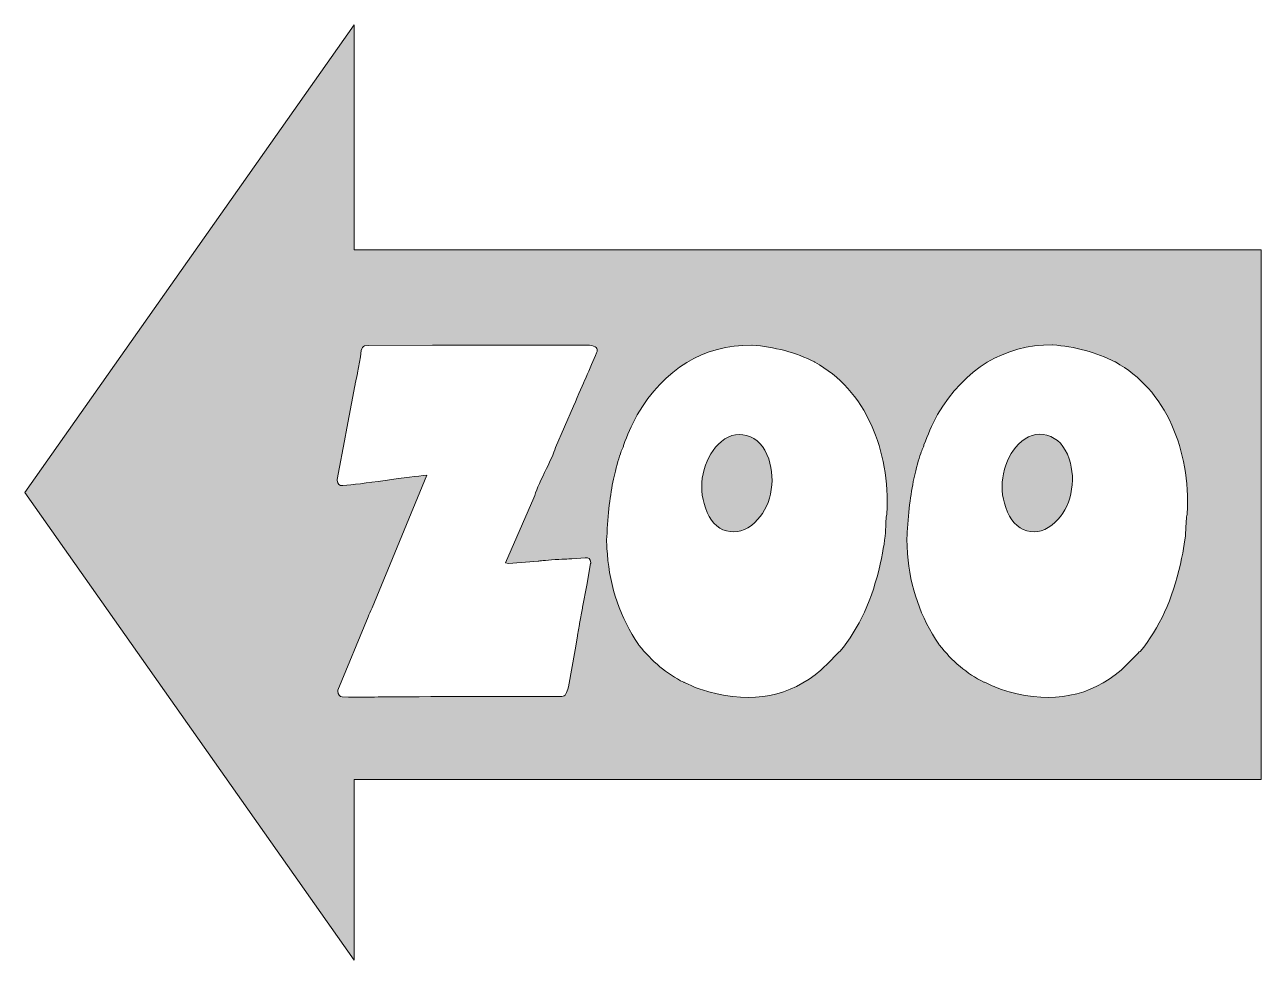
# Model space of a CAD drawing. Header units: inches. Extents: x 0 to 102, y 0 to 77.
import ezdxf

# ---------------------------------------------------------------- set-up
doc = ezdxf.new("R2010")
doc.units = ezdxf.units.IN
doc.header["$MEASUREMENT"] = 0
doc.layers.add('Layer 1', color=7, linetype='Continuous')

msp = doc.modelspace()

# ---------------------------------------------------------------- hatches: boundary and pattern name
at = {"layer": 'Layer 1', "true_color": 0xccca63}
h = msp.add_hatch(color=53, dxfattribs=at)
h.dxf.hatch_style = 2
h.paths.add_polyline_path([(27.07, 58.38), (27.07, 76.87), (0, 38.44), (27.07, 0), (27.07, 14.84), (101.6, 14.84), (101.6, 58.38)])
edge = h.paths.add_edge_path()
edge.add_spline(control_points=[(46.98, 49.92), (46.73, 49.32), (46.43, 48.62), (46.1, 47.84), (45.86, 47.34), (45.52, 46.56), (45.09, 45.52), (45.09, 45.52), (43.61, 42.13), (43.61, 42.13), (43.46, 41.66), (43.16, 40.98), (42.72, 40.09), (42.28, 39.19), (41.99, 38.5), (41.84, 38), (41.84, 38), (39.5, 32.65), (39.5, 32.65), (39.5, 32.65), (39.74, 32.6), (39.74, 32.6), (39.74, 32.6), (42.19, 32.8), (42.19, 32.8), (42.28, 32.81), (42.75, 32.85), (43.59, 32.92), (44.4, 32.96), (44.86, 32.99), (44.95, 32.99), (44.95, 32.99), (46.04, 33.08), (46.04, 33.08), (46.33, 33.11), (46.49, 32.97), (46.51, 32.67), (46.51, 32.64), (46.5, 32.62), (46.48, 32.59), (46.48, 32.59), (46.19, 30.82), (46.19, 30.82), (46.19, 30.82), (45.83, 29.01), (45.83, 29.01), (45.83, 29.01), (45.84, 28.93), (45.84, 28.93), (45.84, 28.93), (45.58, 27.66), (45.58, 27.66), (45.58, 27.66), (45.59, 27.59), (45.59, 27.59), (45.59, 27.59), (45.41, 26.7), (45.41, 26.7), (45.41, 26.7), (45.41, 26.63), (45.41, 26.63), (45.41, 26.63), (45.22, 25.51), (45.22, 25.51), (45.22, 25.51), (44.67, 22.47), (44.67, 22.47), (44.57, 21.95), (44.39, 21.69), (44.14, 21.67), (44.19, 21.67), (43.55, 21.67), (42.23, 21.66), (39.36, 21.67), (35.06, 21.67), (29.34, 21.65), (28.61, 21.61), (27.53, 21.61), (26.09, 21.64), (25.86, 21.67), (25.74, 21.83), (25.72, 22.1), (25.72, 22.1), (25.72, 22.18), (25.72, 22.18), (25.72, 22.18), (28.21, 28.23), (28.21, 28.23), (28.29, 28.41), (28.4, 28.66), (28.54, 28.97), (28.54, 28.97), (33.03, 39.85), (33.03, 39.85), (32.28, 39.79), (31.14, 39.65), (29.61, 39.43), (28.07, 39.21), (26.92, 39.07), (26.15, 39.01), (25.85, 38.98), (25.7, 39.12), (25.68, 39.42), (25.68, 39.42), (25.67, 39.5), (25.67, 39.5), (25.67, 39.5), (26.35, 43.12), (26.35, 43.12), (26.35, 43.12), (26.37, 43.27), (26.37, 43.27), (26.37, 43.27), (27.13, 47.2), (27.13, 47.2), (27.15, 47.26), (27.16, 47.31), (27.16, 47.36), (27.16, 47.36), (27.34, 48.21), (27.34, 48.21), (27.34, 48.21), (27.33, 48.28), (27.33, 48.28), (27.33, 48.28), (27.59, 49.59), (27.59, 49.59), (27.59, 49.59), (27.65, 50.09), (27.65, 50.09), (27.71, 50.3), (27.8, 50.43), (27.93, 50.49), (27.93, 50.49), (28.24, 50.52), (28.24, 50.52), (28.24, 50.52), (33.5, 50.54), (33.5, 50.54), (33.5, 50.54), (45.95, 50.55), (45.95, 50.55), (46.65, 50.56), (47.01, 50.44), (47.03, 50.19), (47.04, 50.06), (47.02, 49.97), (46.98, 49.92)], knot_values=[0, 0, 0, 0, 1, 1, 1, 2, 2, 2, 3, 3, 3, 4, 4, 4, 5, 5, 5, 6, 6, 6, 7, 7, 7, 8, 8, 8, 9, 9, 9, 10, 10, 10, 11, 11, 11, 12, 12, 12, 13, 13, 13, 14, 14, 14, 15, 15, 15, 16, 16, 16, 17, 17, 17, 18, 18, 18, 19, 19, 19, 20, 20, 20, 21, 21, 21, 22, 22, 22, 23, 23, 23, 24, 24, 24, 25, 25, 25, 26, 26, 26, 27, 27, 27, 28, 28, 28, 29, 29, 29, 30, 30, 30, 31, 31, 31, 32, 32, 32, 33, 33, 33, 34, 34, 34, 35, 35, 35, 36, 36, 36, 37, 37, 37, 38, 38, 38, 39, 39, 39, 40, 40, 40, 41, 41, 41, 42, 42, 42, 43, 43, 43, 44, 44, 44, 45, 45, 45, 46, 46, 46, 47, 47, 47, 48, 48, 48, 49, 49, 49, 49], degree=3, periodic=1)
edge = h.paths.add_edge_path()
edge.add_spline(control_points=[(70.84, 36.69), (70.79, 36.57), (70.76, 36.13), (70.73, 35.36), (70.71, 34.74), (70.56, 33.81), (70.29, 32.56), (69.66, 29.7), (68.56, 27.3), (66.98, 25.36), (66.98, 25.36), (66.91, 25.34), (66.91, 25.34), (66.6, 25.01), (66.11, 24.51), (65.42, 23.84), (62.88, 21.67), (59.82, 21.07), (56.22, 22.05), (55.73, 22.18), (55.27, 22.34), (54.82, 22.54), (54.69, 22.6), (54.48, 22.7), (54.18, 22.83), (54.18, 22.83), (54.15, 22.84), (54.15, 22.84), (52.75, 23.53), (51.53, 24.55), (50.47, 25.9), (50.47, 25.9), (50.44, 25.94), (50.44, 25.94), (48.94, 28.14), (48.08, 30.62), (47.87, 33.37), (47.82, 34.01), (47.8, 34.46), (47.82, 34.75), (47.82, 34.75), (47.83, 34.78), (47.83, 34.78), (47.92, 36.68), (48.1, 38.26), (48.38, 39.54), (48.58, 40.44), (48.77, 41.13), (48.94, 41.6), (48.95, 41.65), (48.99, 41.76), (49.07, 41.94), (49.14, 42.11), (49.19, 42.24), (49.2, 42.31), (49.51, 43.16), (49.85, 43.94), (50.24, 44.64), (50.28, 44.73), (50.31, 44.79), (50.31, 44.81), (52.6, 48.63), (55.75, 50.54), (59.75, 50.55), (59.75, 50.55), (59.78, 50.54), (59.78, 50.54), (60.66, 50.48), (61.55, 50.33), (62.46, 50.09), (63.32, 49.86), (64.13, 49.55), (64.88, 49.16), (64.88, 49.16), (64.92, 49.15), (64.92, 49.15), (66.98, 48), (68.53, 46.27), (69.57, 43.96), (70.54, 41.8), (70.97, 39.38), (70.84, 36.69)], knot_values=[0, 0, 0, 0, 1, 1, 1, 2, 2, 2, 3, 3, 3, 4, 4, 4, 5, 5, 5, 6, 6, 6, 7, 7, 7, 8, 8, 8, 9, 9, 9, 10, 10, 10, 11, 11, 11, 12, 12, 12, 13, 13, 13, 14, 14, 14, 15, 15, 15, 16, 16, 16, 17, 17, 17, 18, 18, 18, 19, 19, 19, 20, 20, 20, 21, 21, 21, 22, 22, 22, 23, 23, 23, 24, 24, 24, 25, 25, 25, 26, 26, 26, 27, 27, 27, 27], degree=3, periodic=1)
edge = h.paths.add_edge_path()
edge.add_spline(control_points=[(95.52, 36.69), (95.47, 36.58), (95.43, 36.13), (95.4, 35.36), (95.38, 34.75), (95.24, 33.81), (94.96, 32.56), (94.33, 29.7), (93.22, 27.3), (91.65, 25.37), (91.65, 25.37), (91.58, 25.35), (91.58, 25.35), (91.27, 25.01), (90.77, 24.51), (90.09, 23.84), (87.55, 21.68), (84.48, 21.08), (80.88, 22.06), (80.4, 22.19), (79.93, 22.36), (79.48, 22.56), (79.36, 22.62), (79.14, 22.72), (78.85, 22.85), (78.85, 22.85), (78.81, 22.86), (78.81, 22.86), (77.42, 23.55), (76.2, 24.57), (75.14, 25.92), (75.14, 25.92), (75.11, 25.96), (75.11, 25.96), (73.61, 28.16), (72.75, 30.64), (72.54, 33.4), (72.49, 34.03), (72.48, 34.49), (72.49, 34.77), (72.49, 34.77), (72.5, 34.81), (72.5, 34.81), (72.59, 36.71), (72.78, 38.29), (73.06, 39.57), (73.26, 40.47), (73.45, 41.16), (73.62, 41.63), (73.63, 41.68), (73.68, 41.79), (73.75, 41.97), (73.82, 42.14), (73.87, 42.27), (73.88, 42.34), (74.19, 43.19), (74.54, 43.97), (74.92, 44.67), (74.97, 44.76), (74.99, 44.81), (75, 44.84), (77.29, 48.66), (80.44, 50.56), (84.44, 50.57), (84.44, 50.57), (84.47, 50.56), (84.47, 50.56), (85.35, 50.5), (86.24, 50.35), (87.15, 50.1), (88.01, 49.87), (88.82, 49.56), (89.57, 49.17), (89.57, 49.17), (89.61, 49.16), (89.61, 49.16), (91.67, 48.01), (93.21, 46.28), (94.25, 43.97), (95.22, 41.81), (95.65, 39.39), (95.52, 36.69)], knot_values=[0, 0, 0, 0, 1, 1, 1, 2, 2, 2, 3, 3, 3, 4, 4, 4, 5, 5, 5, 6, 6, 6, 7, 7, 7, 8, 8, 8, 9, 9, 9, 10, 10, 10, 11, 11, 11, 12, 12, 12, 13, 13, 13, 14, 14, 14, 15, 15, 15, 16, 16, 16, 17, 17, 17, 18, 18, 18, 19, 19, 19, 20, 20, 20, 21, 21, 21, 22, 22, 22, 23, 23, 23, 24, 24, 24, 25, 25, 25, 26, 26, 26, 27, 27, 27, 27], degree=3, periodic=1)
h = msp.add_hatch(color=53, dxfattribs=at)
h.dxf.hatch_style = 2
edge = h.paths.add_edge_path()
edge.add_spline(control_points=[(59.31, 43.12), (58.47, 43.35), (57.69, 43.1), (56.97, 42.39), (56.37, 41.77), (55.96, 40.96), (55.74, 39.96), (55.53, 39.03), (55.6, 38.1), (55.93, 37.18), (56.29, 36.13), (56.86, 35.49), (57.66, 35.28), (58.47, 35.06), (59.25, 35.29), (59.98, 35.97), (60.63, 36.57), (61.06, 37.35), (61.27, 38.31), (61.49, 39.31), (61.44, 40.27), (61.13, 41.19), (60.78, 42.24), (60.17, 42.89), (59.31, 43.12)], knot_values=[0, 0, 0, 0, 1, 1, 1, 2, 2, 2, 3, 3, 3, 4, 4, 4, 5, 5, 5, 6, 6, 6, 7, 7, 7, 8, 8, 8, 8], degree=3, periodic=1)
h = msp.add_hatch(color=53, dxfattribs=at)
h.dxf.hatch_style = 2
edge = h.paths.add_edge_path()
edge.add_spline(control_points=[(83.99, 43.14), (83.15, 43.36), (82.37, 43.12), (81.66, 42.41), (81.05, 41.79), (80.64, 40.98), (80.42, 39.98), (80.21, 39.05), (80.28, 38.12), (80.61, 37.2), (80.96, 36.15), (81.54, 35.51), (82.33, 35.29), (83.15, 35.07), (83.92, 35.3), (84.66, 35.99), (85.31, 36.59), (85.74, 37.37), (85.95, 38.32), (86.17, 39.33), (86.12, 40.29), (85.81, 41.2), (85.46, 42.26), (84.85, 42.9), (83.99, 43.14)], knot_values=[0, 0, 0, 0, 1, 1, 1, 2, 2, 2, 3, 3, 3, 4, 4, 4, 5, 5, 5, 6, 6, 6, 7, 7, 7, 8, 8, 8, 8], degree=3, periodic=1)

# ---------------------------------------------------------------- linework, layer by layer
at = {"layer": 'Layer 1', "lineweight": 0}
msp.add_lwpolyline([(27.07, 58.38), (27.07, 76.87), (0, 38.44), (27.07, 0), (27.07, 14.84), (101.6, 14.84), (101.6, 58.38), (27.07, 58.38)], dxfattribs=at)
for points, knots in [([(46.98, 49.92), (46.73, 49.32), (46.43, 48.62), (46.1, 47.84), (45.86, 47.34), (45.52, 46.56), (45.09, 45.52), (45.09, 45.52), (43.61, 42.13), (43.61, 42.13), (43.46, 41.66), (43.16, 40.98), (42.72, 40.09), (42.28, 39.19), (41.99, 38.5), (41.84, 38), (41.84, 38), (39.5, 32.65), (39.5, 32.65), (39.5, 32.65), (39.74, 32.6), (39.74, 32.6), (39.74, 32.6), (42.19, 32.8), (42.19, 32.8), (42.28, 32.81), (42.75, 32.85), (43.59, 32.92), (44.4, 32.96), (44.86, 32.99), (44.95, 32.99), (44.95, 32.99), (46.04, 33.08), (46.04, 33.08), (46.33, 33.11), (46.49, 32.97), (46.51, 32.67), (46.51, 32.64), (46.5, 32.62), (46.48, 32.59), (46.48, 32.59), (46.19, 30.82), (46.19, 30.82), (46.19, 30.82), (45.83, 29.01), (45.83, 29.01), (45.83, 29.01), (45.84, 28.93), (45.84, 28.93), (45.84, 28.93), (45.58, 27.66), (45.58, 27.66), (45.58, 27.66), (45.59, 27.59), (45.59, 27.59), (45.59, 27.59), (45.41, 26.7), (45.41, 26.7), (45.41, 26.7), (45.41, 26.63), (45.41, 26.63), (45.41, 26.63), (45.22, 25.51), (45.22, 25.51), (45.22, 25.51), (44.67, 22.47), (44.67, 22.47), (44.57, 21.95), (44.39, 21.69), (44.14, 21.67), (44.19, 21.67), (43.55, 21.67), (42.23, 21.66), (39.36, 21.67), (35.06, 21.67), (29.34, 21.65), (28.61, 21.61), (27.53, 21.61), (26.09, 21.64), (25.86, 21.67), (25.74, 21.83), (25.72, 22.1), (25.72, 22.1), (25.72, 22.18), (25.72, 22.18), (25.72, 22.18), (28.21, 28.23), (28.21, 28.23), (28.29, 28.41), (28.4, 28.66), (28.54, 28.97), (28.54, 28.97), (33.03, 39.85), (33.03, 39.85), (32.28, 39.79), (31.14, 39.65), (29.61, 39.43), (28.07, 39.21), (26.92, 39.07), (26.15, 39.01), (25.85, 38.98), (25.7, 39.12), (25.68, 39.42), (25.68, 39.42), (25.67, 39.5), (25.67, 39.5), (25.67, 39.5), (26.35, 43.12), (26.35, 43.12), (26.35, 43.12), (26.37, 43.27), (26.37, 43.27), (26.37, 43.27), (27.13, 47.2), (27.13, 47.2), (27.15, 47.26), (27.16, 47.31), (27.16, 47.36), (27.16, 47.36), (27.34, 48.21), (27.34, 48.21), (27.34, 48.21), (27.33, 48.28), (27.33, 48.28), (27.33, 48.28), (27.59, 49.59), (27.59, 49.59), (27.59, 49.59), (27.65, 50.09), (27.65, 50.09), (27.71, 50.3), (27.8, 50.43), (27.93, 50.49), (27.93, 50.49), (28.24, 50.52), (28.24, 50.52), (28.24, 50.52), (33.5, 50.54), (33.5, 50.54), (33.5, 50.54), (45.95, 50.55), (45.95, 50.55), (46.65, 50.56), (47.01, 50.44), (47.03, 50.19), (47.04, 50.06), (47.02, 49.97), (46.98, 49.92)], [0, 0, 0, 0, 1, 1, 1, 2, 2, 2, 3, 3, 3, 4, 4, 4, 5, 5, 5, 6, 6, 6, 7, 7, 7, 8, 8, 8, 9, 9, 9, 10, 10, 10, 11, 11, 11, 12, 12, 12, 13, 13, 13, 14, 14, 14, 15, 15, 15, 16, 16, 16, 17, 17, 17, 18, 18, 18, 19, 19, 19, 20, 20, 20, 21, 21, 21, 22, 22, 22, 23, 23, 23, 24, 24, 24, 25, 25, 25, 26, 26, 26, 27, 27, 27, 28, 28, 28, 29, 29, 29, 30, 30, 30, 31, 31, 31, 32, 32, 32, 33, 33, 33, 34, 34, 34, 35, 35, 35, 36, 36, 36, 37, 37, 37, 38, 38, 38, 39, 39, 39, 40, 40, 40, 41, 41, 41, 42, 42, 42, 43, 43, 43, 44, 44, 44, 45, 45, 45, 46, 46, 46, 47, 47, 47, 48, 48, 48, 49, 49, 49, 49]), ([(70.84, 36.69), (70.79, 36.57), (70.76, 36.13), (70.73, 35.36), (70.71, 34.74), (70.56, 33.81), (70.29, 32.56), (69.66, 29.7), (68.56, 27.3), (66.98, 25.36), (66.98, 25.36), (66.91, 25.34), (66.91, 25.34), (66.6, 25.01), (66.11, 24.51), (65.42, 23.84), (62.88, 21.67), (59.82, 21.07), (56.22, 22.05), (55.73, 22.18), (55.27, 22.34), (54.82, 22.54), (54.69, 22.6), (54.48, 22.7), (54.18, 22.83), (54.18, 22.83), (54.15, 22.84), (54.15, 22.84), (52.75, 23.53), (51.53, 24.55), (50.47, 25.9), (50.47, 25.9), (50.44, 25.94), (50.44, 25.94), (48.94, 28.14), (48.08, 30.62), (47.87, 33.37), (47.82, 34.01), (47.8, 34.46), (47.82, 34.75), (47.82, 34.75), (47.83, 34.78), (47.83, 34.78), (47.92, 36.68), (48.1, 38.26), (48.38, 39.54), (48.58, 40.44), (48.77, 41.13), (48.94, 41.6), (48.95, 41.65), (48.99, 41.76), (49.07, 41.94), (49.14, 42.11), (49.19, 42.24), (49.2, 42.31), (49.51, 43.16), (49.85, 43.94), (50.24, 44.64), (50.28, 44.73), (50.31, 44.79), (50.31, 44.81), (52.6, 48.63), (55.75, 50.54), (59.75, 50.55), (59.75, 50.55), (59.78, 50.54), (59.78, 50.54), (60.66, 50.48), (61.55, 50.33), (62.46, 50.09), (63.32, 49.86), (64.13, 49.55), (64.88, 49.16), (64.88, 49.16), (64.92, 49.15), (64.92, 49.15), (66.98, 48), (68.53, 46.27), (69.57, 43.96), (70.54, 41.8), (70.97, 39.38), (70.84, 36.69)], [0, 0, 0, 0, 1, 1, 1, 2, 2, 2, 3, 3, 3, 4, 4, 4, 5, 5, 5, 6, 6, 6, 7, 7, 7, 8, 8, 8, 9, 9, 9, 10, 10, 10, 11, 11, 11, 12, 12, 12, 13, 13, 13, 14, 14, 14, 15, 15, 15, 16, 16, 16, 17, 17, 17, 18, 18, 18, 19, 19, 19, 20, 20, 20, 21, 21, 21, 22, 22, 22, 23, 23, 23, 24, 24, 24, 25, 25, 25, 26, 26, 26, 27, 27, 27, 27]), ([(95.52, 36.69), (95.47, 36.58), (95.43, 36.13), (95.4, 35.36), (95.38, 34.75), (95.24, 33.81), (94.96, 32.56), (94.33, 29.7), (93.22, 27.3), (91.65, 25.37), (91.65, 25.37), (91.58, 25.35), (91.58, 25.35), (91.27, 25.01), (90.77, 24.51), (90.09, 23.84), (87.55, 21.68), (84.48, 21.08), (80.88, 22.06), (80.4, 22.19), (79.93, 22.36), (79.48, 22.56), (79.36, 22.62), (79.14, 22.72), (78.85, 22.85), (78.85, 22.85), (78.81, 22.86), (78.81, 22.86), (77.42, 23.55), (76.2, 24.57), (75.14, 25.92), (75.14, 25.92), (75.11, 25.96), (75.11, 25.96), (73.61, 28.16), (72.75, 30.64), (72.54, 33.4), (72.49, 34.03), (72.48, 34.49), (72.49, 34.77), (72.49, 34.77), (72.5, 34.81), (72.5, 34.81), (72.59, 36.71), (72.78, 38.29), (73.06, 39.57), (73.26, 40.47), (73.45, 41.16), (73.62, 41.63), (73.63, 41.68), (73.68, 41.79), (73.75, 41.97), (73.82, 42.14), (73.87, 42.27), (73.88, 42.34), (74.19, 43.19), (74.54, 43.97), (74.92, 44.67), (74.97, 44.76), (74.99, 44.81), (75, 44.84), (77.29, 48.66), (80.44, 50.56), (84.44, 50.57), (84.44, 50.57), (84.47, 50.56), (84.47, 50.56), (85.35, 50.5), (86.24, 50.35), (87.15, 50.1), (88.01, 49.87), (88.82, 49.56), (89.57, 49.17), (89.57, 49.17), (89.61, 49.16), (89.61, 49.16), (91.67, 48.01), (93.21, 46.28), (94.25, 43.97), (95.22, 41.81), (95.65, 39.39), (95.52, 36.69)], [0, 0, 0, 0, 1, 1, 1, 2, 2, 2, 3, 3, 3, 4, 4, 4, 5, 5, 5, 6, 6, 6, 7, 7, 7, 8, 8, 8, 9, 9, 9, 10, 10, 10, 11, 11, 11, 12, 12, 12, 13, 13, 13, 14, 14, 14, 15, 15, 15, 16, 16, 16, 17, 17, 17, 18, 18, 18, 19, 19, 19, 20, 20, 20, 21, 21, 21, 22, 22, 22, 23, 23, 23, 24, 24, 24, 25, 25, 25, 26, 26, 26, 27, 27, 27, 27]), ([(59.31, 43.12), (58.47, 43.35), (57.69, 43.1), (56.97, 42.39), (56.37, 41.77), (55.96, 40.96), (55.74, 39.96), (55.53, 39.03), (55.6, 38.1), (55.93, 37.18), (56.29, 36.13), (56.86, 35.49), (57.66, 35.28), (58.47, 35.06), (59.25, 35.29), (59.98, 35.97), (60.63, 36.57), (61.06, 37.35), (61.27, 38.31), (61.49, 39.31), (61.44, 40.27), (61.13, 41.19), (60.78, 42.24), (60.17, 42.89), (59.31, 43.12)], [0, 0, 0, 0, 1, 1, 1, 2, 2, 2, 3, 3, 3, 4, 4, 4, 5, 5, 5, 6, 6, 6, 7, 7, 7, 8, 8, 8, 8]), ([(83.99, 43.14), (83.15, 43.36), (82.37, 43.12), (81.66, 42.41), (81.05, 41.79), (80.64, 40.98), (80.42, 39.98), (80.21, 39.05), (80.28, 38.12), (80.61, 37.2), (80.96, 36.15), (81.54, 35.51), (82.33, 35.29), (83.15, 35.07), (83.92, 35.3), (84.66, 35.99), (85.31, 36.59), (85.74, 37.37), (85.95, 38.32), (86.17, 39.33), (86.12, 40.29), (85.81, 41.2), (85.46, 42.26), (84.85, 42.9), (83.99, 43.14)], [0, 0, 0, 0, 1, 1, 1, 2, 2, 2, 3, 3, 3, 4, 4, 4, 5, 5, 5, 6, 6, 6, 7, 7, 7, 8, 8, 8, 8])]:
    msp.add_open_spline(points, degree=3, knots=knots, dxfattribs=at)

doc.saveas('drawing.dxf')
